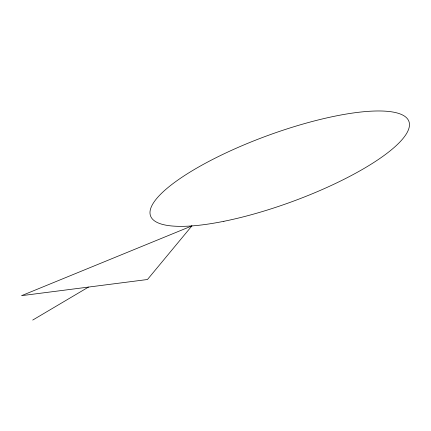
<?xml version="1.0" encoding="UTF-8"?>
<svg xmlns="http://www.w3.org/2000/svg" width="431" height="431" viewBox="0 0 431 431"><rect width="100%" height="100%" fill="white"/><g stroke="black" fill="none" stroke-linecap="round" stroke-linejoin="round"><path stroke-width="0.65" d="M32.724 320.066L88.49 287.078M191.881 225.919L147.461 279.514L21.55 295.666L191.881 225.919M223.883 221.297A137.543 35.218 -20.1 0 0 409.051 121.844A137.543 35.218 -20.1 0 0 206.255 162.794A137.543 35.218 -20.1 0 0 223.883 221.297"/></g></svg>
